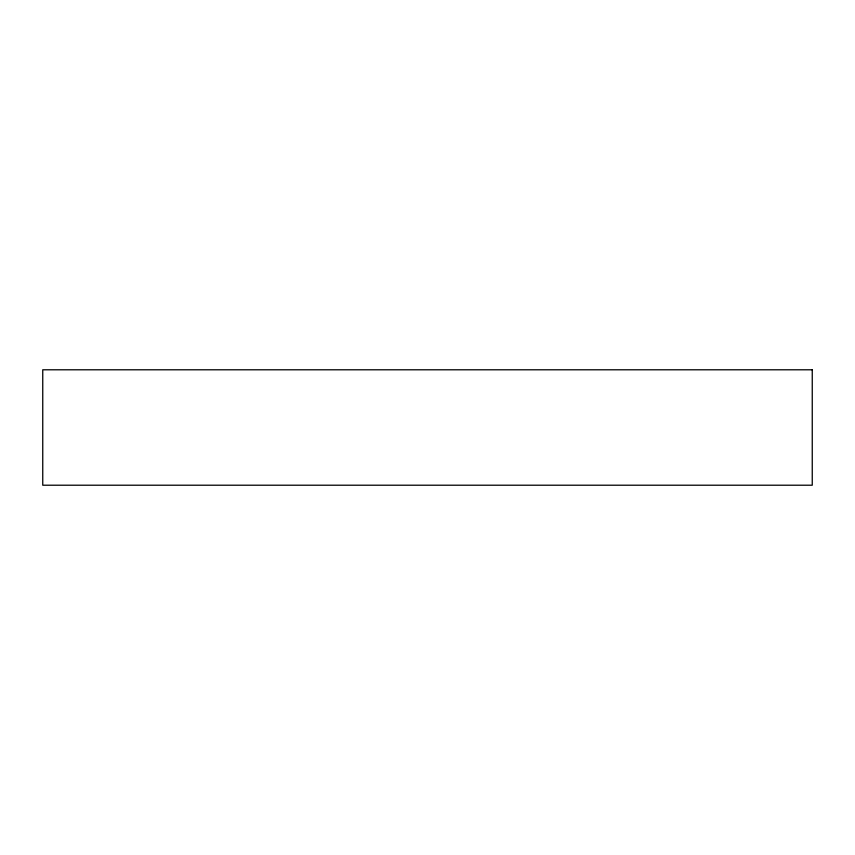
<?xml version="1.0" encoding="UTF-8"?>
<svg xmlns="http://www.w3.org/2000/svg" width="855" height="855" viewBox="0 0 855 855"><rect width="100%" height="100%" fill="white"/><g stroke="black" fill="none" stroke-linecap="round" stroke-linejoin="round"><path stroke-width="1.28" d="M812.25 369.788L42.75 369.788L42.75 485.213L812.25 485.213L812.25 369.788"/></g></svg>
